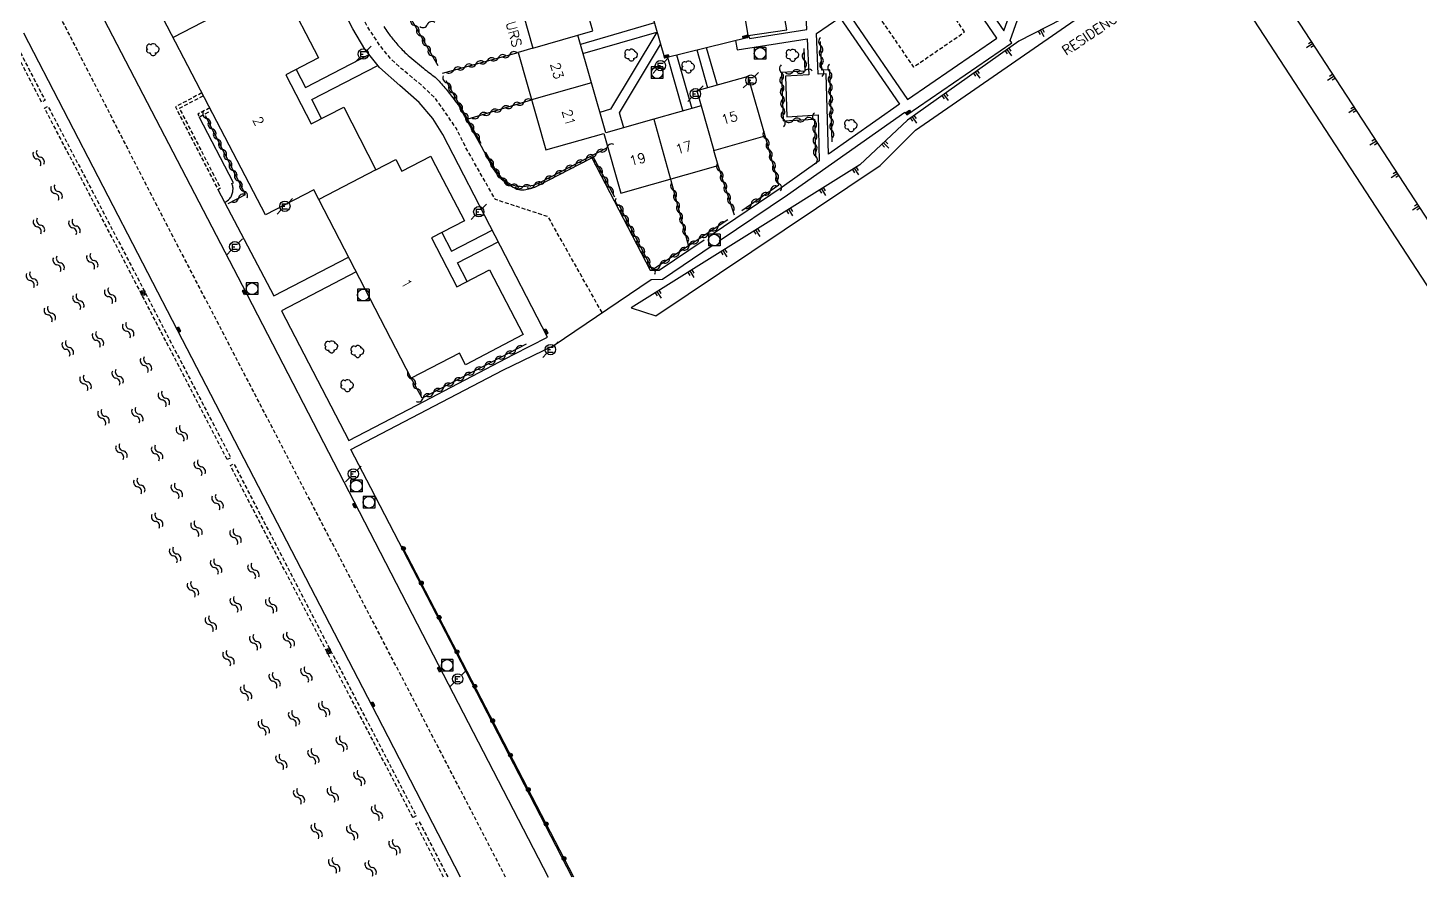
# Model space of a CAD drawing. Header units: millimetres. Extents: x 80999 to 82003, y 144000 to 145000.
# Drawn here: x 81313.4 to 81492.9, y 144000 to 144109.5 of the extents above; entities that cross this region are included whole.
import ezdxf
from ezdxf.enums import TextEntityAlignment as Align

# ---------------------------------------------------------------- set-up
doc = ezdxf.new("R2010")
doc.units = ezdxf.units.MM
doc.linetypes.add('DASHED', pattern=[0.75, 0.5, -0.25])
doc.layers.get('0').update_dxf_attribs({"linetype": 'CONTINUOUS'})
for name, color, linetype in [('W0001', 6, 'DASHED'), ('W0008', 7, 'CONTINUOUS'), ('W0100', 7, 'CONTINUOUS'), ('W0112', 1, 'DASHED'), ('W0211', 2, 'CONTINUOUS'), ('W0300', 7, 'CONTINUOUS'), ('W0310', 3, 'CONTINUOUS'), ('W0322', 7, 'CONTINUOUS'), ('W0330', 7, 'CONTINUOUS'), ('W0400', 7, 'CONTINUOUS'), ('W0420', 7, 'CONTINUOUS'), ('W0471', 7, 'CONTINUOUS'), ('W0500', 5, 'DASHED'), ('W0984', 7, 'CONTINUOUS'), ('W0991', 7, 'CONTINUOUS'), ('W1102', 7, 'CONTINUOUS')]:
    doc.layers.add(name, color=color, linetype=linetype)
doc.styles.get("Standard").update_dxf_attribs({"font": 'romans.shx', "width": 0.85})

# ---------------------------------------------------------------- blocks, each defined once
blk = doc.blocks.new('T420')
for p, q in [((0.75, 0.75), (-0.75, 0.75)), ((-0.75, 0.75), (-0.75, -0.75)), ((0.75, 0.75), (0.75, -0.75)), ((0.75, -0.75), (-0.75, -0.75))]:
    blk.add_line(p, q)
blk.add_ellipse((0, 0), major_axis=(-0.53, 0.53), ratio=1, start_param=3.926991, end_param=10.210176)
blk = doc.blocks.new('T471')
for p, q in [((-0.333334, 0.333334), (-0.333334, -0.333334)), ((-0.333334, 0.333334), (0.333334, 0.333334)), ((-0.333334, 0), (0, 0)), ((0.500001, 0.500001), (1.000002, 1.000002)), ((-0.500001, -0.500001), (-1.000002, -1.000002)), ((-0.333334, -0.333334), (0.333334, -0.333334))]:
    blk.add_line(p, q)
blk.add_ellipse((0, 0), major_axis=(0.471405, 0.471405), ratio=1, start_param=5.4977871438, end_param=11.780972451)
blk = doc.blocks.new('T300')
for p, q in [((-0.8, 0.51), (-0.86, 0.34)), ((-0.86, 0.34), (-0.86, 0.17)), ((-0.86, 0.17), (-0.74, 0.06)), ((-0.69, 0.63), (-0.8, 0.51)), ((-0.8, -0.06), (-0.74, 0.06)), ((-0.74, 0.06), (-0.69, 0.11)), ((-0.57, 0.69), (-0.69, 0.63)), ((-0.46, 0.69), (-0.57, 0.69)), ((-0.29, 0.63), (-0.46, 0.69)), ((-0.29, 0.63), (-0.17, 0.74)), ((-0.23, 0.57), (-0.29, 0.63)), ((-0.17, 0.74), (-0.06, 0.8)), ((-0.06, 0.8), (0.06, 0.8)), ((0.06, 0.8), (0.23, 0.74)), ((0.23, 0.74), (0.34, 0.63)), ((0.34, 0.63), (0.4, 0.51)), ((0.46, 0.46), (0.34, 0.46)), ((0.4, 0.51), (0.4, 0.46)), ((0.57, 0.4), (0.46, 0.46)), ((0.57, 0.4), (0.69, 0.29)), ((0.69, 0.29), (0.74, 0.17)), ((0.74, 0.06), (0.69, -0.17)), ((0.74, 0.17), (0.74, 0.06)), ((-0.8, -0.17), (-0.8, -0.06)), ((-0.8, -0.23), (-0.8, -0.17)), ((-0.74, -0.34), (-0.8, -0.23)), ((-0.69, -0.4), (-0.74, -0.34)), ((-0.51, -0.46), (-0.69, -0.4)), ((-0.4, -0.46), (-0.51, -0.46)), ((-0.4, -0.46), (-0.34, -0.46)), ((-0.34, -0.46), (-0.34, -0.4)), ((-0.34, -0.51), (-0.34, -0.46)), ((-0.29, -0.63), (-0.34, -0.51)), ((-0.17, -0.74), (-0.29, -0.63)), ((-0.06, -0.8), (-0.17, -0.74)), ((0.06, -0.8), (-0.06, -0.8)), ((0.17, -0.74), (0.06, -0.8)), ((0.23, -0.69), (0.17, -0.74)), ((0.29, -0.46), (0.23, -0.46)), ((0.29, -0.63), (0.23, -0.69)), ((0.46, -0.4), (0.29, -0.46)), ((0.34, -0.51), (0.29, -0.63)), ((0.34, -0.51), (0.34, -0.46)), ((0.57, -0.34), (0.46, -0.4)), ((0.63, -0.29), (0.57, -0.34)), ((0.69, -0.17), (0.63, -0.29))]:
    blk.add_line(p, q)
blk = doc.blocks.new('T400')
for p, q in [((-0.15, 0.3), (0.15, 0.3)), ((-0.15, -0.25), (-0.15, 0.3)), ((-0.15, 0.15), (0.15, 0.15)), ((-0.15, 0), (0.15, 0)), ((0.15, 0.3), (0.15, -0.25)), ((-0.15, -0.15), (0.15, -0.15)), ((-0.15, -0.25), (-0.15, -0.3)), ((-0.15, -0.3), (0.15, -0.3)), ((0.15, -0.3), (0.15, -0.25))]:
    blk.add_line(p, q)
blk = doc.blocks.new('t330o')
at = {"color": 0, "linetype": 'Continuous'}
for p, q in [((0.25, -0.25), (-0.25, 0.25)), ((-0.25, -0.25), (0.25, 0.25)), ((-0.25, 0.25), (-0.25, -0.25)), ((0.25, 0.25), (-0.25, 0.25)), ((0.25, -0.25), (0.25, 0.25)), ((-0.25, -0.25), (0.25, -0.25)), ((-0.25, -0.25), (-0.25, -0.25))]:
    blk.add_line(p, q, dxfattribs=at)
blk = doc.blocks.new('t500o')
at = {"color": 0, "linetype": 'Continuous'}
for centre, start, end in [((-0.5, 0.625), 216.8699, 323.1301), ((0.5, -0.125), 36.8699, 143.1301), ((0.5, -0.625), 36.8699, 143.1301), ((-0.5, 0.125), 216.8699, 323.1301)]:
    blk.add_arc(centre, 0.625, start, end, dxfattribs=at)
blk = doc.blocks.new('t322o')
at = {"color": 0, "linetype": 'Continuous'}
for radius in [0.25, 0.15]:
    blk.add_circle((0, 0), radius, dxfattribs=at)
blk = doc.blocks.new('t310o')
at = {"color": 0, "linetype": 'Continuous'}
for centre, start, end in [((-0.5, 0.38), 216.8699, 323.1304), ((0.5, -0.37), 36.8699, 143.1303)]:
    blk.add_arc(centre, 0.625, start, end, dxfattribs=at)
blk = doc.blocks.new('t211o')
at = {"color": 0, "linetype": 'Continuous'}
for p, q in [((-0.29, 0.5), (-0.29, 0)), ((0, 1), (0, 0)), ((0.29, 0.5), (0.29, 0))]:
    blk.add_line(p, q, dxfattribs=at)

msp = doc.modelspace()

# ---------------------------------------------------------------- linework, layer by layer
at = {"layer": 'W0001', "flags": 128}
for points in [[(81374.99, 144000), (81373.76, 144002.39), (81329.57, 144087.47), (81316.74, 144112.54), (81301.54, 144140.82), (81273.03, 144190.36), (81269.04, 144196.58), (81264.37, 144203.38), (81259.32, 144209.89), (81252.8, 144216.99), (81246.58, 144223.69), (81215.91, 144253.6), (81199.18, 144270.12), (81189.95, 144280.52), (81186.25, 144285.38), (81184.11, 144306.34)], [(81387.42, 144072.8), (81380.47, 144085.15), (81373.66, 144087.37), (81369.98, 144093.84), (81368.64, 144096.51), (81367.22, 144098.6), (81365.87, 144100.48), (81364.13, 144102.12), (81361.57, 144104.24), (81360.17, 144105.5), (81358.77, 144107.24), (81357.18, 144109.65), (81350.06, 144123.22), (81347.88, 144127.5), (81346.83, 144129.99), (81346.26, 144131.86), (81345.77, 144134.2), (81345.62, 144135.96), (81345.29, 144139.19), (81344.56, 144141.95), (81343.69, 144144.46), (81342.05, 144147.54), (81339.05, 144153.45), (81333.83, 144163.69), (81331.42, 144168.08), (81329, 144171.02), (81327.12, 144172.47), (81324.8, 144173.53), (81321.91, 144173.72), (81318.24, 144172.61), (81311.85, 144169.59), (81291.18, 144158.81)]]:
    msp.add_lwpolyline(points, dxfattribs=at)
msp.add_lwpolyline([(81434.18, 144108.97), (81424.24, 144123.48), (81417.64, 144118.96), (81427.58, 144104.45)], close=True, dxfattribs=at)
at = {"layer": 'W0008', "flags": 128}
for points in [[(81406.3, 144108.36), (81406.41, 144108.38), (81406.46, 144108.11), (81413.82, 144109.28), (81413.43, 144117.67), (81411.81, 144120.07), (81414.49, 144121.95), (81414.73, 144128.31), (81413.83, 144128.36), (81414.11, 144140.11), (81406.09, 144150.11)], [(81304.71, 144146.14), (81321.49, 144113.88), (81341, 144076.31), (81355.4, 144048.48), (81365.66, 144028.66), (81380.47, 144000)], [(81433.72, 144128.56), (81428.31, 144124.97), (81439.22, 144109.1), (81441.37, 144115.22)], [(81402.51, 144082.05), (81411.32, 144087.97), (81426.47, 144098.65), (81426.72, 144098.31), (81440.26, 144107.56), (81440.07, 144107.86), (81442.22, 144113.97)], [(81369.17, 144000), (81358.44, 144020.84), (81333.34, 144069.3), (81312.84, 144108.83)], [(81394.17, 144110.13), (81384.63, 144107.37)], [(81384.96, 144106.2), (81394.5, 144108.96), (81388.51, 144099), (81387.16, 144098.61)], [(81390.22, 144096.6), (81389.67, 144098.54), (81394.97, 144107.34)], [(81400.87, 144106.96), (81402.25, 144102.11)], [(81404.63, 144107.87), (81404.85, 144106.65), (81413.88, 144108.07), (81414.11, 144103.44), (81411.07, 144103.29), (81411.27, 144098.03), (81415.31, 144098.27), (81415.44, 144092.36), (81410.67, 144088.97), (81401.61, 144082.87)], [(81347.99, 144104.15), (81349.19, 144101.82), (81357.4, 144106.05)], [(81395.85, 144105.73), (81397.83, 144098.77)], [(81397.04, 144106.02), (81399.01, 144099.11)], [(81399.64, 144106.66), (81401.03, 144101.77)], [(81351.26, 144097.8), (81349.98, 144100.27), (81358.5, 144104.66)], [(81337.89, 144088.68), (81345.09, 144074.95), (81354.73, 144079.95)], [(81366.78, 144083.1), (81368.03, 144080.69), (81373.27, 144083.41)], [(81370.04, 144076.82), (81368.8, 144079.21), (81374.04, 144081.93)], [(81383.57, 144000), (81367.89, 144030.37), (81357.62, 144050.18), (81355.05, 144055.15), (81374.64, 144065.35), (81381.1, 144068.52), (81393.74, 144077.07), (81395.21, 144077.11), (81401.77, 144081.54)]]:
    msp.add_lwpolyline(points, dxfattribs=at)
for points in [[(81406.27, 144108.51), (81411.24, 144109.27), (81407.2, 144132.1, -0.007824), (81406.76, 144134.83, -0.008856), (81406.45, 144137.26, -0.064121), (81406.47, 144138.06, -0.014202), (81407.1, 144141.61, -0.052995), (81407.67, 144143.37), (81408.99, 144145.89), (81405.81, 144149.82)], [(81385.05, 144141.88), (81395.46, 144105.63), (81406.31, 144108.3), (81402.05, 144133.54, -0.015357)], [(81355.73, 144078.03), (81346.09, 144073.03), (81354.76, 144056.31), (81363.52, 144060.87), (81376.02, 144067.38), (81380.4, 144069.64), (81366.88, 144095.75), (81365.6, 144097.8), (81363.85, 144099.89), (81361.36, 144102.05), (81358.71, 144104.4), (81356.82, 144106.76), (81355.27, 144109.36), (81347.89, 144123.68), (81346.61, 144126.16, -0.017843), (81345.1, 144129.34, -0.016902), (81344.77, 144130.19), (81337.25, 144126.28), (81338.48, 144123.93)], [(81359.3, 144109.67, 0.031846), (81359.78, 144108.91, 0.019508), (81360.69, 144107.76, 0.016791), (81361.81, 144106.53, 0.024972), (81362.64, 144105.77), (81364.4, 144104.3, 0.016997), (81365.17, 144103.7, -0.017819), (81365.89, 144103.13, -0.034938), (81366.41, 144102.63, -0.013882), (81367.59, 144101.24, -0.009764), (81368.74, 144099.75, -0.03198), (81369.05, 144099.27), (81371.85, 144094.25), (81373.49, 144091.21, 0.089152), (81374.43, 144090.02, 0.063029), (81376.2, 144088.82, 0.134086), (81377.18, 144088.61, 0.080801), (81378.77, 144088.98), (81386.12, 144092.76), (81393.62, 144078.24), (81394.81, 144078.27), (81400.59, 144082.18)], [(81338.81, 144087.04, 0.080386), (81339.36, 144087.42, 0.108481), (81339.64, 144087.83, 0.043588), (81339.8, 144088.38, 0.05786), (81339.84, 144088.82, 0.062696), (81339.8, 144089.09), (81339.67, 144089.43), (81339.89, 144089.53), (81335.49, 144098.03)]]:
    msp.add_lwpolyline(points, format="xyb", dxfattribs=at)
for points in [[(81438.35, 144108.19), (81425.02, 144127.65), (81413.47, 144119.74), (81426.8, 144100.28)], [(81425.77, 144099.65), (81416.64, 144093.21), (81416.32, 144103.57), (81415.3, 144103.52), (81415.06, 144108.78), (81418.11, 144110.85)]]:
    msp.add_lwpolyline(points, close=True, dxfattribs=at)
at = {"layer": 'W0100', "flags": 128}
for points in [[(81377.27, 144069.95), (81369.8, 144066.07), (81369.03, 144067.56), (81362.83, 144064.34), (81350.25, 144088.6), (81344.01, 144085.38), (81337.24, 144098.41), (81328.68, 144114.88)], [(81387.65, 144095.87), (81389.83, 144088.2), (81402.39, 144091.74), (81401.85, 144093.67), (81408.48, 144095.57), (81406.26, 144103.25), (81399.65, 144101.38), (81400.2, 144099.45), (81394.09, 144097.71), (81387.93, 144095.95), (81386.06, 144102.41), (81384.29, 144108.54), (81386.22, 144109.1), (81384.42, 144115.37)], [(81346.51, 144114), (81350.87, 144105.63), (81346.65, 144103.46), (81349.92, 144097.12), (81354.12, 144099.27), (81358.27, 144091.19), (81360.83, 144092.53), (81361.61, 144091.02), (81365.34, 144092.96), (81365.48, 144092.68), (81369.68, 144084.61), (81365.45, 144082.41), (81368.71, 144076.13), (81372.93, 144078.32), (81377.27, 144069.95)], [(81376.72, 144113.17), (81378.51, 144106.89), (81376.59, 144106.34), (81380.18, 144093.76), (81387.64, 144095.89)]]:
    msp.add_lwpolyline(points, dxfattribs=at)
at = {"layer": 'W0112', "flags": 128}
for points in [[(81315.14, 144099.93), (81303.91, 144121.68), (81291.56, 144145.4), (81292, 144145.63), (81304.36, 144121.91), (81315.59, 144100.16)], [(81339.1, 144053.83), (81327.99, 144075.27), (81315.54, 144099.16), (81315.98, 144099.39), (81328.44, 144075.5), (81339.55, 144054.06)], [(81363.03, 144007.66), (81339.5, 144053.07), (81339.94, 144053.3), (81363.47, 144007.89)]]:
    msp.add_lwpolyline(points, close=True, dxfattribs=at)
for points in [[(81335.81, 144101.11), (81332.4, 144099.32), (81337.89, 144088.68), (81338.24, 144088.86), (81332.94, 144099.15), (81336, 144100.76)], [(81336.84, 144099.18), (81335.3, 144098.39), (81335.49, 144098.03), (81337.02, 144098.83)], [(81366.98, 144000), (81363.42, 144006.9), (81363.86, 144007.13), (81367.54, 144000)]]:
    msp.add_lwpolyline(points, dxfattribs=at)
at = {"layer": 'W0211', "flags": 128}
msp.add_lwpolyline([(81541.94, 144011.2), (81467.35, 144125.51), (81446.61, 144110.58), (81441.17, 144107.79), (81426.81, 144097.6), (81420.67, 144091.83), (81391.19, 144073.41), (81394.34, 144072.38), (81423.27, 144091.76), (81427.85, 144096.33), (81464.28, 144121.53), (81538.29, 144008.1)], dxfattribs=at)
at = {"layer": 'W0310', "flags": 128}
for points in [[(81366.27, 144104.59), (81360.6, 144114.49)], [(81417.09, 144094.82), (81416.8, 144104.09), (81415.78, 144104.04), (81415.6, 144107.74)], [(81366.83, 144103.66), (81376.59, 144106.34)], [(81413.44, 144106.84), (81413.58, 144103.91), (81410.56, 144103.76), (81410.79, 144097.51), (81414.82, 144097.74), (81414.93, 144092.84)], [(81371.84, 144094.59), (81367.31, 144102.66)], [(81370.17, 144097.76), (81378.34, 144100.21)], [(81339.21, 144086.84), (81341.43, 144088.02), (81336.27, 144098.18)], [(81405.44, 144085.97), (81410.24, 144089.27), (81408.48, 144095.57)], [(81389.09, 144087.67), (81386.18, 144093.05)], [(81404.51, 144085.36), (81402.39, 144091.74)], [(81396.26, 144090.01), (81398.57, 144081.37)], [(81403.65, 144084.73), (81393.95, 144078.3), (81389.59, 144086.74)], [(81377.65, 144068.71), (81364.22, 144061.74), (81362.83, 144064.34)]]:
    msp.add_lwpolyline(points, dxfattribs=at)
msp.add_lwpolyline([(81388.16, 144094.08), (81379.38, 144089.52, -0.071081), (81378.27, 144089.13, -0.059456), (81376.86, 144089.03, -0.105856), (81375.5, 144089.38, -0.108143), (81374.42, 144090.25, -0.011647), (81373.76, 144091.11, -0.031397), (81373.55, 144091.45), (81372.45, 144093.44)], format="xyb", dxfattribs=at)
at = {"layer": 'W0322', "flags": 128}
msp.add_lwpolyline([(81383.77, 144000), (81361.67, 144042.67)], dxfattribs=at)
at = {"layer": 'W1102', "flags": 128}
for points in [[(81342.19, 144113.52), (81332.11, 144108.28)], [(81378.51, 144106.89), (81384.29, 144108.54)], [(81386.06, 144102.41), (81378.34, 144100.21)], [(81400.2, 144099.45), (81401.85, 144093.67), (81401.85, 144093.67)], [(81394.09, 144097.71), (81396.26, 144090.01)], [(81358.27, 144091.19), (81350.89, 144087.37)]]:
    msp.add_lwpolyline(points, dxfattribs=at)

# ---------------------------------------------------------------- block references
at = {"layer": 'W0211'}
for p, rotation in [((81443.98, 144109.23), 207.1550439575496), ((81439.67, 144106.73), 215.3515218604522), ((81479.1, 144107.51), 123.1230177384635), ((81435.59, 144103.84), 215.3515218605246), ((81481.83, 144103.32), 123.1230177384635), ((81431.52, 144100.94), 215.3515218604352), ((81427.44, 144098.05), 215.3515218605121), ((81484.56, 144099.14), 123.1230177384635), ((81423.73, 144094.7), 223.2635005036888), ((81487.29, 144094.95), 123.1230177384635), ((81419.99, 144091.4), 211.9936700335916), ((81490.03, 144090.76), 123.1230177384635), ((81415.75, 144088.75), 211.9936700336621), ((81411.51, 144086.11), 211.9936700337205), ((81492.76, 144086.57), 123.1230177383675), ((81407.27, 144083.46), 211.9936700337696), ((81403.03, 144080.81), 211.9936700338116), ((81398.79, 144078.16), 211.9936700338477), ((81394.55, 144075.51), 211.9936700335243)]:
    msp.add_blockref('t211o', p, dxfattribs=dict(at, rotation=rotation))
at = {"layer": 'W0300'}
for p in [(81329.54, 144106.69), (81391.21, 144105.99), (81398.57, 144104.45), (81412.01, 144105.97), (81419.56, 144096.9), (81352.55, 144068.37), (81355.91, 144067.77), (81354.59, 144063.37)]:
    msp.add_blockref('T300', p, dxfattribs=at)
at = {"layer": 'W0310'}
for p, rotation in [((81363.29, 144109.8), 119.8400768260846), ((81364.04, 144108.49), 119.8400768260846), ((81364.89, 144109.92), 15.37060204953872), ((81364.78, 144107.19), 119.8400768260846), ((81365.53, 144105.89), 119.8400768260846), ((81415.63, 144107.23), 92.66851873447564), ((81371.17, 144104.85), 15.36365001245309), ((81372.61, 144105.25), 15.36365001245309), ((81374.06, 144105.65), 15.36365001245309), ((81375.51, 144106.04), 15.36365001245309), ((81413.51, 144105.34), 272.8376123211124), ((81415.7, 144105.74), 92.66851873447564), ((81415.77, 144104.24), 92.66851873447564), ((81367.43, 144102.43), 119.30259577234), ((81368.28, 144104.06), 15.36365001245309), ((81369.72, 144104.45), 15.36365001245309), ((81410.56, 144103.73), 272.1355939051105), ((81412.02, 144103.84), 182.8289056103862), ((81413.52, 144103.91), 182.8289056103862), ((81416.81, 144103.82), 91.77528751670646), ((81416.86, 144102.32), 91.77528751670646), ((81368.17, 144101.13), 119.30259577234), ((81410.61, 144102.23), 272.1355939051105), ((81410.67, 144100.73), 272.1355939051105), ((81416.91, 144100.82), 91.77528751670646), ((81368.9, 144099.82), 119.30259577234), ((81375.92, 144099.49), 16.66750824637099), ((81377.36, 144099.92), 16.66750824637099), ((81410.72, 144099.23), 272.1355939051105), ((81416.95, 144099.32), 91.77528751670646), ((81336.45, 144097.82), 116.9481160145092), ((81369.64, 144098.51), 119.30259577234), ((81370.37, 144097.2), 119.30259577234), ((81371.61, 144098.19), 16.66750824637099), ((81373.05, 144098.62), 16.66750824637099), ((81374.48, 144099.05), 16.66750824637099), ((81410.78, 144097.73), 272.1355939051105), ((81412.06, 144097.58), 3.375079650624055), ((81413.56, 144097.67), 3.375079650624055), ((81414.82, 144097.51), 271.3134556254849), ((81417, 144097.82), 91.77528751670646), ((81337.13, 144096.48), 116.9481160145092), ((81337.81, 144095.14), 116.9481160145092), ((81371.1, 144095.89), 119.30259577234), ((81408.58, 144095.22), 105.5677094337155), ((81414.86, 144096.01), 271.3134556254849), ((81417.05, 144096.32), 91.77528751670646), ((81338.49, 144093.81), 116.9481160145092), ((81388.05, 144094.02), 207.4420108954488), ((81408.98, 144093.77), 105.5677094337155), ((81414.89, 144094.51), 271.3134556254849), ((81339.17, 144092.47), 116.9481160145092), ((81372.9, 144092.62), 118.847101855902), ((81384.05, 144091.95), 207.4420108954488), ((81385.38, 144092.64), 207.4420108954488), ((81386.71, 144093.33), 207.4420108954488), ((81386.95, 144091.63), 118.3544768602215), ((81409.39, 144092.33), 105.5677094337155), ((81414.93, 144093.01), 271.3134556254849), ((81339.85, 144091.13), 116.9481160145092), ((81340.53, 144089.79), 116.9481160145092), ((81373.63, 144091.31), 121.6998896384832), ((81374.53, 144090.12), 131.7476905055765), ((81381.39, 144090.57), 207.4420108954488), ((81382.72, 144091.26), 207.4420108954488), ((81387.66, 144090.31), 118.3544768602215), ((81402.62, 144091.05), 108.3583035159041), ((81409.79, 144090.88), 105.5677094337155), ((81341.21, 144088.46), 116.9481160145092), ((81375.75, 144089.26), 158.1666872852673), ((81377.22, 144089.02), 181.0345684712422), ((81378.7, 144089.24), 197.2915061324504), ((81380.06, 144089.87), 207.4420108954488), ((81388.37, 144088.99), 118.3544768602215), ((81396.65, 144088.56), 284.9985014494412), ((81403.09, 144089.63), 108.3583035159041), ((81403.57, 144088.2), 108.3583035159041), ((81409.15, 144088.52), 34.51601098875961), ((81410.19, 144089.44), 105.5677094337155), ((81340.54, 144087.54), 28.21513133864379), ((81389.65, 144086.62), 117.3277883395069), ((81397.03, 144087.12), 284.9985014494412), ((81404.04, 144086.78), 108.3583035159041), ((81406.68, 144086.82), 34.51601098875961), ((81407.92, 144087.67), 34.51601098875961), ((81390.34, 144085.29), 117.3277883395069), ((81397.42, 144085.67), 284.9985014494412), ((81391.03, 144083.95), 117.3277883395069), ((81391.72, 144082.62), 117.3277883395069), ((81397.81, 144084.22), 284.9985014494412), ((81398.2, 144082.77), 284.9985014494412), ((81401.15, 144083.08), 213.5339932231408), ((81402.4, 144083.91), 213.5339932231408), ((81392.41, 144081.29), 117.3277883395069), ((81398.65, 144081.42), 213.5339932231408), ((81399.9, 144082.25), 213.5339932231408), ((81393.1, 144079.96), 117.3277883395069), ((81396.15, 144079.76), 213.5339932231408), ((81397.4, 144080.59), 213.5339932231408), ((81393.78, 144078.62), 117.3277883395069), ((81394.9, 144078.93), 213.5339932231408), ((81374.99, 144067.33), 207.4589791183849), ((81376.32, 144068.02), 207.4589791183849), ((81370.99, 144065.26), 207.4589791183849), ((81372.32, 144065.95), 207.4589791183849), ((81373.66, 144066.64), 207.4589791183849), ((81362.87, 144064.27), 118.2112678895542), ((81363.58, 144062.95), 118.2112678895542), ((81367, 144063.18), 207.4589791183849), ((81368.33, 144063.87), 207.4589791183849), ((81369.66, 144064.56), 207.4589791183849), ((81364.34, 144061.8), 207.4589791183849), ((81365.67, 144062.49), 207.4589791183849)]:
    msp.add_blockref('t310o', p, dxfattribs=dict(at, rotation=rotation))
at = {"layer": 'W0322', "rotation": 117.3839536925245}
for p in [(81361.82, 144042.37), (81364.12, 144037.93), (81366.42, 144033.49), (81368.72, 144029.05), (81371.02, 144024.61), (81373.32, 144020.17), (81375.62, 144015.73), (81377.92, 144011.29), (81380.22, 144006.85), (81382.52, 144002.41)]:
    msp.add_blockref('t322o', p, dxfattribs=at)
at = {"layer": 'W0330'}
for p in [(81328.25, 144075.32), (81352.17, 144029.14)]:
    msp.add_blockref('t330o', p, dxfattribs=at)
at = {"layer": 'W0400'}
for p, rotation in [((81405.89, 144108.35), 103.8404441343163), ((81395.71, 144105.85), 283.8404441341699), ((81426.89, 144098.61), 304.3337176602666), ((81341.3, 144075.41), 207.3501609126071), ((81332.83, 144070.6), 27.41231309891508), ((81380.2, 144070.35), 27.36529759242748), ((81355.53, 144047.9), 207.3936211467902), ((81366.47, 144026.78), 207.3208603539309), ((81357.85, 144022.29), 27.37801443710454)]:
    msp.add_blockref('T400', p, dxfattribs=dict(at, rotation=rotation))
at = {"layer": 'W0420'}
for p in [(81407.81, 144106.21), (81394.53, 144103.72), (81401.89, 144082.15), (81401.89, 144082.14), (81342.29, 144075.86), (81356.64, 144075.06), (81355.74, 144050.42), (81357.36, 144048.33), (81367.45, 144027.3)]:
    msp.add_blockref('T420', p, dxfattribs=at)
at = {"layer": 'W0471'}
for p in [(81356.63, 144106.13), (81394.96, 144104.63), (81406.62, 144102.76), (81399.47, 144101.01), (81346.52, 144086.5), (81371.53, 144085.79), (81340.06, 144081.29), (81380.77, 144068.02), (81355.35, 144051.99), (81368.81, 144025.55)]:
    msp.add_blockref('T471', p, dxfattribs=at)
at = {"layer": 'W0500'}
for p, rotation in [((81314.77, 144092.71), 297.4863405580714), ((81317.08, 144088.27), 297.4863405580714), ((81314.81, 144083.96), 297.4863405580105), ((81319.38, 144083.84), 297.4863405580714), ((81317.35, 144079.08), 297.4863405580105), ((81321.69, 144079.4), 297.4863405580714), ((81313.9, 144077.04), 297.4863405580484), ((81319.89, 144074.2), 297.4863405580105), ((81324, 144074.96), 297.4863405580714), ((81316.21, 144072.6), 297.4863405580484), ((81326.31, 144070.53), 297.4863405580714), ((81318.52, 144068.17), 297.4863405580484), ((81322.42, 144069.33), 297.4863405580105), ((81324.96, 144064.45), 297.4863405580105), ((81328.61, 144066.09), 297.4863405580714), ((81320.82, 144063.73), 297.4863405580484), ((81330.92, 144061.66), 297.4863400238742), ((81323.13, 144059.3), 297.4863400258455), ((81327.5, 144059.57), 297.4863400259217), ((81333.23, 144057.22), 297.4863400238742), ((81325.44, 144054.86), 297.4863400258455), ((81330.04, 144054.69), 297.4863400259217), ((81335.54, 144052.79), 297.4863400238742), ((81327.75, 144050.43), 297.4863400258455), ((81332.58, 144049.81), 297.4863400259217), ((81337.85, 144048.35), 297.4863400238742), ((81330.06, 144045.99), 297.4863400258455), ((81335.12, 144044.93), 297.4863400259217), ((81340.15, 144043.91), 297.4863400238742), ((81332.36, 144041.55), 297.4863400258455), ((81337.65, 144040.05), 297.4863400259217), ((81342.46, 144039.48), 297.4863400238742), ((81334.67, 144037.12), 297.4863400258455), ((81340.19, 144035.17), 297.4863400259217), ((81344.76, 144035.04), 297.041943667284), ((81336.98, 144032.68), 297.0419436650185), ((81347.03, 144030.58), 297.041943667284), ((81342.7, 144030.28), 297.0419436649054), ((81339.25, 144028.23), 297.0419436650185), ((81345.2, 144025.38), 297.0419436649054), ((81349.3, 144026.13), 297.041943667284), ((81341.52, 144023.78), 297.0419436650185), ((81351.58, 144021.68), 297.041943667284), ((81347.7, 144020.48), 297.0419436649054), ((81343.8, 144019.32), 297.0419436650185), ((81353.85, 144017.22), 297.041943667284), ((81346.07, 144014.87), 297.0419436650185), ((81350.2, 144015.58), 297.0419436649054), ((81356.12, 144012.77), 297.041943667284), ((81352.7, 144010.68), 297.0419436649054), ((81348.34, 144010.42), 297.0419436650185), ((81358.4, 144008.32), 297.0419433103141), ((81350.62, 144005.96), 297.0419433103074), ((81355.2, 144005.78), 297.0419454913051), ((81360.67, 144003.86), 297.0419433103141), ((81352.89, 144001.51), 297.0419433103074), ((81357.58, 144001.13), 297.0419454913051)]:
    msp.add_blockref('t500o', p, dxfattribs=dict(at, rotation=rotation))

# ---------------------------------------------------------------- texts
at = {"layer": 'W0984'}
for s, rotation, p in [('RESIDENCES DES CHAUFOURS', 286.0414, (81373.06, 144119.12)), ('RESIDENCE DES CROISIERS', 33.7871, (81456.33, 144112.7))]:
    msp.add_text(s, height=1.25, rotation=rotation, dxfattribs=at).set_placement(p, align=Align.MIDDLE)
at = {"layer": 'W0991'}
for s, rotation, p in [('23', 285.9208, (81381.62, 144103.97)), ('2', 297.4044, (81343.12, 144097.48)), ('21', 285.9208, (81383.14, 144097.94)), ('15', 15.7677, (81403.86, 144097.92)), ('17', 15.7677, (81397.96, 144094.08)), ('19', 15.7677, (81392.01, 144092.56)), ('1', 297.4044, (81362.25, 144076.55))]:
    msp.add_text(s, height=1.25, rotation=rotation, dxfattribs=at).set_placement(p, align=Align.MIDDLE)

doc.saveas('drawing.dxf')
